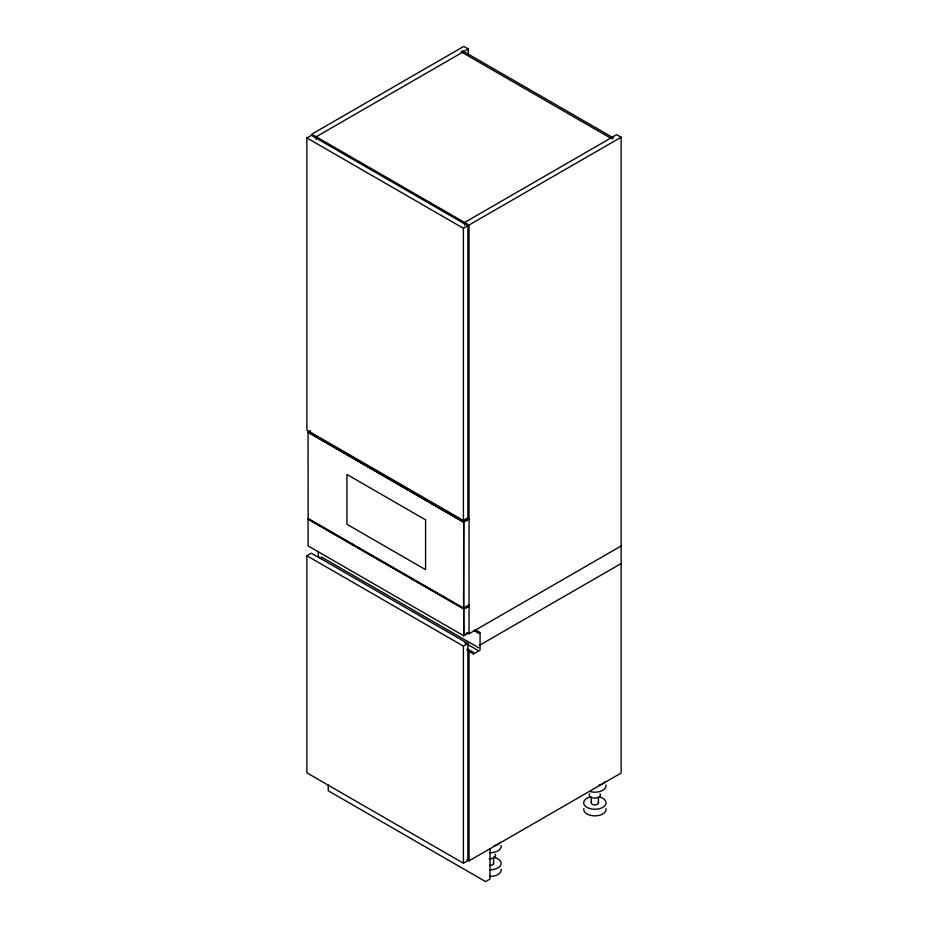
<?xml version="1.0" encoding="UTF-8"?>
<svg xmlns="http://www.w3.org/2000/svg" width="928" height="928" viewBox="0 0 928 928"><rect width="100%" height="100%" fill="white"/><g stroke="black" fill="none" stroke-linecap="round" stroke-linejoin="round"><path stroke-width="1.39" d="M468.768 605.984L463.64 609.104L468.837 606.181M463.571 608.107L463.698 521.896L468.802 519.1L463.571 522.128L308.073 432.135L463.756 521.942L463.698 608.223L468.802 605.311M463.571 522.128L308.05 432.181L308.119 518.439L463.826 608.176M308.084 519.088L463.698 608.838L463.768 635.692L463.698 608.838L308.05 519.123L308.119 545.931L463.606 635.703L468.884 632.594L463.64 635.634M308.119 432.216L310.578 430.754M463.826 609L468.802 606.042M306.866 137.912L311.332 135.337L467.863 225.713L467.863 517.894L463.408 520.469L306.866 430.093L306.866 137.912L463.408 228.288L467.863 225.713M468.257 54.775L468.257 48.975L316.181 136.776L316.181 139.351M468.257 48.975L463.803 46.4L311.727 134.2L469.046 225.028L621.134 137.228L621.134 773.059L469.046 860.859L466.819 859.572M306.866 555.744L311.332 553.169L467.863 643.545L467.863 860.627L463.408 863.202L306.866 772.827L306.866 555.744L463.408 646.12L467.863 643.545M463.698 608.142L468.837 605.218M466.819 632.49L469.046 633.778L621.134 545.977M466.819 650.052L473.5 653.915L480.066 650.134L480.066 632.571L478.744 633.325L473.756 630.437M479.37 645.378L621.134 563.54M590.614 815.376L593.433 815.816A11.159 6.438 0 0 0 605.961 808.59M468.338 518.137L465.949 519.228L468.396 518.706M621.134 137.228L616.668 134.653L464.592 222.465L464.592 225.365M475.066 629.683L480.066 632.571M321.424 557.032L478.744 647.86M321.622 558.656L318.281 556.719L318.281 551.325M464.951 642.918L477.433 650.134M467.26 648.8L473.5 652.396L473.5 653.915M598.467 796.537L598.467 803.091M591.252 797.28L591.252 802.534M493.592 857.089L493.592 863.643M490.019 848.749L490.019 879.025L485.564 881.6L328.245 790.772L328.245 785.007M469.046 225.028L469.046 633.778M469.046 651.34L469.046 860.859M463.408 228.288L463.408 520.469M463.408 646.12L463.408 863.202M599.128 796.839A11.194 6.461 0 0 1 603.757 806.734A11.194 6.461 0 0 1 585.997 806.757A11.194 6.461 0 0 1 590.556 796.85M598.224 802.012A3.631 2.1 0 0 1 594.86 804.912A3.631 2.1 0 0 1 591.507 802.001M600.033 793.707A5.591 3.225 0 0 1 594.848 798.173A5.591 3.225 0 0 1 589.698 793.695M605.961 784.914A11.194 6.461 0 0 1 590.602 791.712M590.695 815.422A11.159 6.438 0 0 1 583.84 808.624M605.195 781.62A11.194 6.461 0 0 1 599.163 785.1M494.241 857.391A11.194 6.461 0 0 1 500.911 864.745A11.194 6.461 0 0 1 489.52 869.814M493.336 862.564A3.631 2.1 0 0 1 489.52 865.441M495.158 854.27A5.591 3.225 0 0 1 489.265 858.702M501.074 845.466A11.194 6.461 0 0 1 489.52 852.751M501.074 869.142A11.159 6.438 0 0 1 489.52 876.438M500.308 842.172A11.194 6.461 0 0 1 494.288 845.652M462.62 50.866L461.054 51.771L611.819 138.817L613.396 137.912L462.62 50.866M425.581 519.877L346.968 474.486L346.968 524.285L425.581 569.676L425.581 519.877"/></g></svg>
